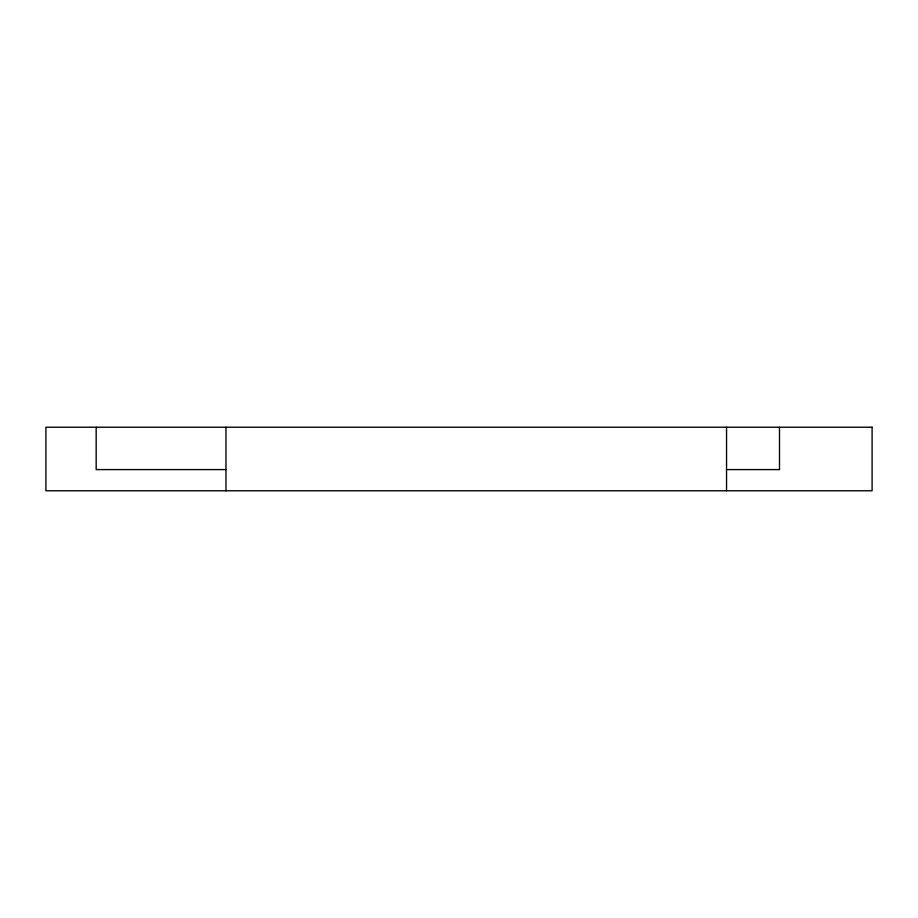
<?xml version="1.0" encoding="UTF-8"?>
<svg xmlns="http://www.w3.org/2000/svg" width="918" height="918" viewBox="0 0 918 918"><rect width="100%" height="100%" fill="white"/><g stroke="black" fill="none" stroke-linecap="round" stroke-linejoin="round"><path stroke-width="1.38" d="M225.966 469.591L96.172 469.591L96.172 427.226M726.54 469.591L779.497 469.591L779.497 427.226M726.54 427.226L726.54 490.774M225.966 427.226L225.966 490.774M872.1 427.226L45.9 427.226L45.9 490.774L872.1 490.774L872.1 427.226"/></g></svg>
